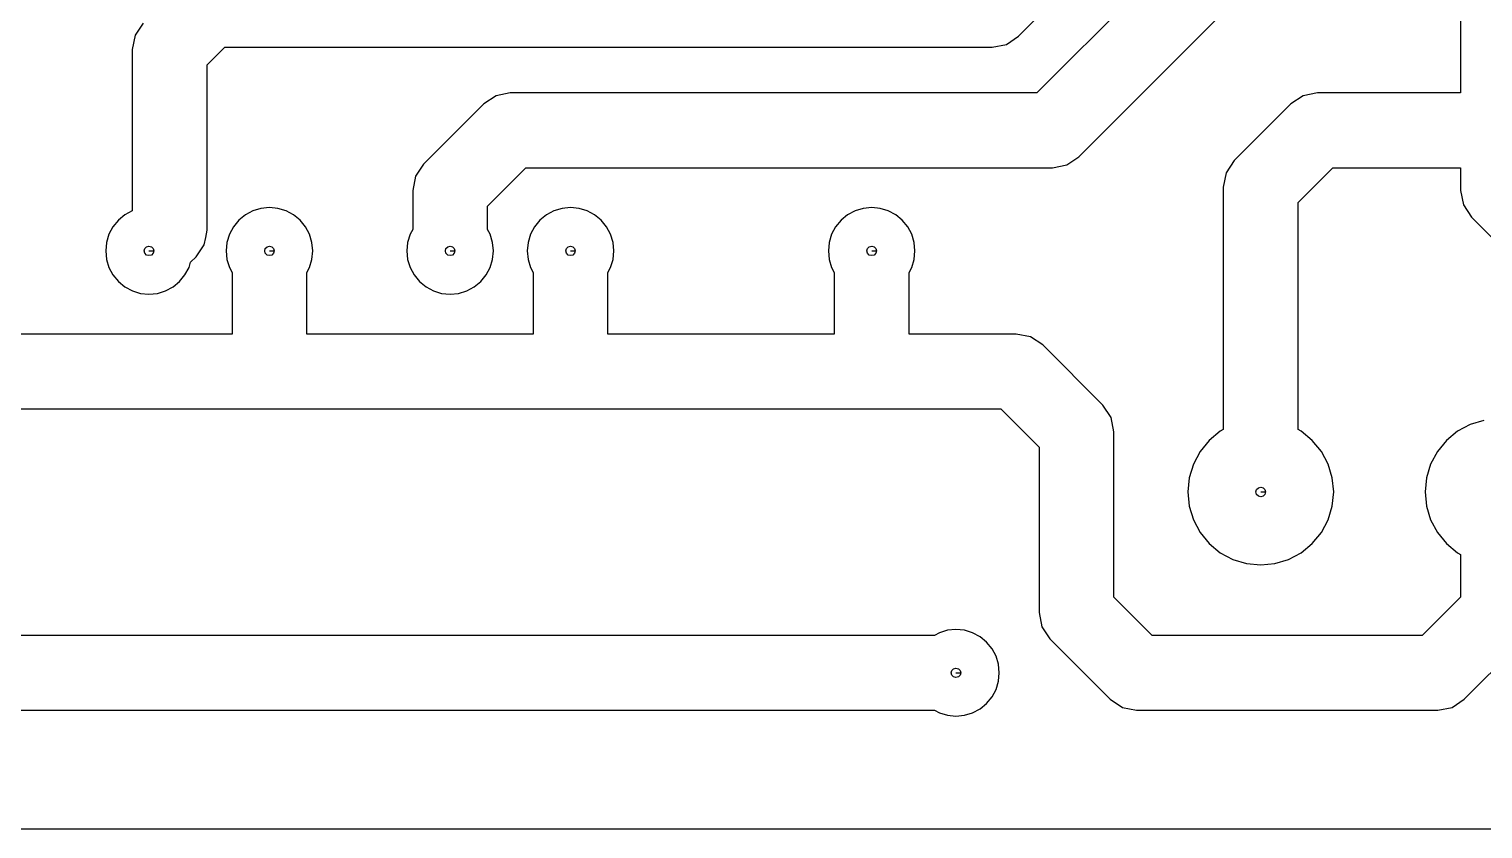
# Model space of a CAD drawing. Extents: x 1.8 to 92.2, y 1.8 to 69.3.
# Drawn here: x 22.36 to 53.02, y 1.79 to 18.64 of the extents above; entities that cross this region are included whole.
import ezdxf

# ---------------------------------------------------------------- set-up
doc = ezdxf.new("R2010")
doc.units = 0
doc.header["$LTSCALE"] = 0.000394
doc.layers.add('PLAN_1', color=7, linetype='CONTINUOUS')

msp = doc.modelspace()

# ---------------------------------------------------------------- linework, layer by layer
at = {"layer": 'PLAN_1', "color": 7}
for p, q in [((43.229855, 18.492115), (45.769852, 21.032114)), ((46.963001, 20.646799), (43.61517, 17.298965)), ((44.499855, 15.952114), (48.309853, 19.762114)), ((52.551003, 19.86768), (52.551003, 17.298965)), ((24.770966, 18.772223), (24.599937, 18.516264)), ((24.599937, 18.516264), (24.539879, 18.214338)), ((42.973896, 18.321089), (43.229855, 18.492115)), ((24.539879, 18.214338), (24.539879, 14.812541)), ((26.117821, 17.888245), (26.489479, 18.261032)), ((26.489479, 18.261032), (42.67197, 18.261032)), ((42.67197, 18.261032), (42.973896, 18.321089)), ((26.117821, 14.404338), (26.117821, 17.888245)), ((32.210045, 17.238909), (31.954086, 17.067883)), ((32.511971, 17.298965), (32.210045, 17.238909)), ((43.61517, 17.298965), (32.511971, 17.298965)), ((49.228043, 17.238909), (48.972084, 17.067883)), ((49.529968, 17.298965), (49.228043, 17.238909)), ((52.551003, 17.298965), (49.529968, 17.298965)), ((31.954086, 17.067883), (30.684086, 15.797883)), ((48.972084, 17.067883), (47.778286, 15.874083)), ((44.243896, 15.781088), (44.499855, 15.952114)), ((30.684086, 15.797883), (30.513058, 15.541924)), ((32.030937, 14.913197), (32.838772, 15.721031)), ((32.838772, 15.721031), (43.941971, 15.721031)), ((43.941971, 15.721031), (44.243896, 15.781088)), ((47.778286, 15.874083), (47.607258, 15.618123)), ((49.125137, 14.989397), (49.85677, 15.721031)), ((49.85677, 15.721031), (52.551003, 15.721031)), ((52.551003, 15.721031), (52.551003, 15.239999)), ((30.513058, 15.541924), (30.453003, 15.239999)), ((47.607258, 15.618123), (47.547203, 15.316198)), ((30.453003, 15.239999), (30.453003, 14.422317)), ((47.547203, 15.316198), (47.547203, 10.204111)), ((52.551003, 15.239999), (52.611057, 14.938074)), ((24.384491, 14.729486), (24.246078, 14.615889)), ((24.539879, 14.812541), (24.384491, 14.729486)), ((26.924492, 14.729486), (26.786079, 14.615889)), ((27.082413, 14.813895), (26.924492, 14.729486)), ((27.253769, 14.865874), (27.082413, 14.813895)), ((27.431969, 14.883426), (27.253769, 14.865874)), ((27.610168, 14.865874), (27.431969, 14.883426)), ((27.781525, 14.813895), (27.610168, 14.865874)), ((27.939438, 14.729486), (27.781525, 14.813895)), ((28.077858, 14.615889), (27.939438, 14.729486)), ((32.030937, 14.422317), (32.030937, 14.913197)), ((33.274498, 14.729486), (33.136082, 14.615889)), ((33.432419, 14.813895), (33.274498, 14.729486)), ((33.603771, 14.865874), (33.432419, 14.813895)), ((33.781971, 14.883426), (33.603771, 14.865874)), ((33.960171, 14.865874), (33.781971, 14.883426)), ((34.131523, 14.813895), (33.960171, 14.865874)), ((34.289444, 14.729486), (34.131523, 14.813895)), ((34.42786, 14.615889), (34.289444, 14.729486)), ((39.624496, 14.729486), (39.48608, 14.615889)), ((39.782417, 14.813895), (39.624496, 14.729486)), ((39.95377, 14.865874), (39.782417, 14.813895)), ((40.131969, 14.883426), (39.95377, 14.865874)), ((40.310169, 14.865874), (40.131969, 14.883426)), ((40.481522, 14.813895), (40.310169, 14.865874)), ((40.639442, 14.729486), (40.481522, 14.813895)), ((40.777859, 14.615889), (40.639442, 14.729486)), ((49.125137, 10.204112), (49.125137, 14.989397)), ((52.611057, 14.938074), (52.782085, 14.682115)), ((24.132484, 14.477471), (24.048073, 14.319551)), ((24.246078, 14.615889), (24.132484, 14.477471)), ((26.672485, 14.477471), (26.588074, 14.319551)), ((26.786079, 14.615889), (26.672485, 14.477471)), ((28.191452, 14.477471), (28.077858, 14.615889)), ((28.275864, 14.319551), (28.191452, 14.477471)), ((30.453003, 14.422317), (30.398075, 14.319551)), ((32.085865, 14.319551), (32.030937, 14.422317)), ((33.022484, 14.477471), (32.938076, 14.319551)), ((33.136082, 14.615889), (33.022484, 14.477471)), ((34.541458, 14.477471), (34.42786, 14.615889)), ((34.625866, 14.319551), (34.541458, 14.477471)), ((39.372482, 14.477471), (39.288074, 14.319551)), ((39.48608, 14.615889), (39.372482, 14.477471)), ((40.891457, 14.477471), (40.777859, 14.615889)), ((40.975864, 14.319551), (40.891457, 14.477471)), ((52.782085, 14.682115), (54.052086, 13.412114)), ((23.996094, 14.148199), (23.978539, 13.969998)), ((24.048073, 14.319551), (23.996094, 14.148199)), ((26.057106, 14.101436), (26.087814, 14.253482)), ((26.087814, 14.253482), (26.117821, 14.404338)), ((26.536095, 14.148199), (26.518539, 13.969998)), ((26.588074, 14.319551), (26.536095, 14.148199)), ((28.327843, 14.148199), (28.275864, 14.319551)), ((28.345398, 13.969998), (28.327843, 14.148199)), ((30.346092, 14.148199), (30.328545, 13.969998)), ((30.398075, 14.319551), (30.346092, 14.148199)), ((32.137848, 14.148199), (32.085865, 14.319551)), ((32.155396, 13.969998), (32.137848, 14.148199)), ((32.886093, 14.148199), (32.868546, 13.969998)), ((32.938076, 14.319551), (32.886093, 14.148199)), ((34.677849, 14.148199), (34.625866, 14.319551)), ((34.695396, 13.969998), (34.677849, 14.148199)), ((39.236092, 14.148199), (39.218544, 13.969998)), ((39.288074, 14.319551), (39.236092, 14.148199)), ((41.027847, 14.148199), (40.975864, 14.319551)), ((41.045395, 13.969998), (41.027847, 14.148199)), ((23.978539, 13.969998), (23.996094, 13.791798)), ((24.791967, 13.969998), (24.805365, 14.019999)), ((24.805365, 13.919998), (24.791967, 13.969998)), ((24.805365, 14.019999), (24.841969, 14.056601)), ((24.841969, 13.883396), (24.805365, 13.919998)), ((24.841969, 14.056601), (24.891968, 14.069999)), ((24.891968, 13.869998), (24.841969, 13.883396)), ((24.891968, 14.069999), (24.941967, 14.056601)), ((24.891968, 13.969998), (24.991968, 13.969998)), ((24.941967, 13.883396), (24.891968, 13.869998)), ((24.941967, 14.056601), (24.978571, 14.019999)), ((24.978571, 13.919998), (24.941967, 13.883396)), ((24.978571, 14.019999), (24.991968, 13.969998)), ((24.991968, 13.969998), (24.978571, 13.919998)), ((25.768875, 13.72928), (25.885101, 13.844828)), ((25.885101, 13.844828), (25.971848, 13.973838)), ((25.971848, 13.973838), (26.057106, 14.101436)), ((26.518539, 13.969998), (26.536095, 13.791798)), ((27.331968, 13.969998), (27.345366, 14.019999)), ((27.345366, 13.919998), (27.331968, 13.969998)), ((27.345366, 14.019999), (27.381969, 14.056601)), ((27.381969, 13.883396), (27.345366, 13.919998)), ((27.381969, 14.056601), (27.431969, 14.069999)), ((27.431969, 13.869998), (27.381969, 13.883396)), ((27.431969, 14.069999), (27.481968, 14.056601)), ((27.431969, 13.969998), (27.531969, 13.969998)), ((27.481968, 13.883396), (27.431969, 13.869998)), ((27.481968, 14.056601), (27.518572, 14.019999)), ((27.518572, 13.919998), (27.481968, 13.883396)), ((27.518572, 14.019999), (27.531969, 13.969998)), ((27.531969, 13.969998), (27.518572, 13.919998)), ((28.327843, 13.791798), (28.345398, 13.969998)), ((30.328545, 13.969998), (30.346092, 13.791798)), ((31.14197, 13.969998), (31.155367, 14.019999)), ((31.155367, 13.919998), (31.14197, 13.969998)), ((31.155367, 14.019999), (31.191971, 14.056601)), ((31.191971, 13.883396), (31.155367, 13.919998)), ((31.191971, 14.056601), (31.24197, 14.069999)), ((31.24197, 13.869998), (31.191971, 13.883396)), ((31.24197, 14.069999), (31.291969, 14.056601)), ((31.24197, 13.969998), (31.34197, 13.969998)), ((31.291969, 13.883396), (31.24197, 13.869998)), ((31.291969, 14.056601), (31.328573, 14.019999)), ((31.328573, 13.919998), (31.291969, 13.883396)), ((31.328573, 14.019999), (31.34197, 13.969998)), ((31.34197, 13.969998), (31.328573, 13.919998)), ((32.137848, 13.791798), (32.155396, 13.969998)), ((32.868546, 13.969998), (32.886093, 13.791798)), ((33.681973, 13.969998), (33.69537, 14.019999)), ((33.69537, 13.919998), (33.681973, 13.969998)), ((33.69537, 14.019999), (33.731972, 14.056601)), ((33.731972, 13.883396), (33.69537, 13.919998)), ((33.731972, 14.056601), (33.781971, 14.069999)), ((33.781971, 13.869998), (33.731972, 13.883396)), ((33.781971, 14.069999), (33.83197, 14.056601)), ((33.781971, 13.969998), (33.881969, 13.969998)), ((33.83197, 13.883396), (33.781971, 13.869998)), ((33.83197, 14.056601), (33.868572, 14.019999)), ((33.868572, 13.919998), (33.83197, 13.883396)), ((33.868572, 14.019999), (33.881969, 13.969998)), ((33.881969, 13.969998), (33.868572, 13.919998)), ((34.677849, 13.791798), (34.695396, 13.969998)), ((39.218544, 13.969998), (39.236092, 13.791798)), ((40.031971, 13.969998), (40.045368, 14.019999)), ((40.045368, 13.919998), (40.031971, 13.969998)), ((40.045368, 14.019999), (40.08197, 14.056601)), ((40.08197, 13.883396), (40.045368, 13.919998)), ((40.08197, 14.056601), (40.131969, 14.069999)), ((40.131969, 13.869998), (40.08197, 13.883396)), ((40.131969, 14.069999), (40.181969, 14.056601)), ((40.131969, 13.969998), (40.231968, 13.969998)), ((40.181969, 13.883396), (40.131969, 13.869998)), ((40.181969, 14.056601), (40.218571, 14.019999)), ((40.218571, 13.919998), (40.181969, 13.883396)), ((40.218571, 14.019999), (40.231968, 13.969998)), ((40.231968, 13.969998), (40.218571, 13.919998)), ((41.027847, 13.791798), (41.045395, 13.969998)), ((23.996094, 13.791798), (24.048073, 13.620445)), ((24.048073, 13.620445), (24.132484, 13.462525)), ((25.651451, 13.462525), (25.735863, 13.620445)), ((25.735863, 13.620445), (25.768875, 13.72928)), ((26.536095, 13.791798), (26.588074, 13.620445)), ((26.588074, 13.620445), (26.642998, 13.517692)), ((26.642998, 13.517692), (26.642998, 12.218966)), ((28.22094, 13.517692), (28.275864, 13.620445)), ((28.22094, 12.218966), (28.22094, 13.517692)), ((28.275864, 13.620445), (28.327843, 13.791798)), ((30.346092, 13.791798), (30.398075, 13.620445)), ((30.398075, 13.620445), (30.482483, 13.462525)), ((32.001457, 13.462525), (32.085865, 13.620445)), ((32.085865, 13.620445), (32.137848, 13.791798)), ((32.886093, 13.791798), (32.938076, 13.620445)), ((32.938076, 13.620445), (32.993004, 13.51768)), ((32.993004, 13.51768), (32.993004, 12.218966)), ((34.570938, 13.51768), (34.625866, 13.620445)), ((34.570938, 12.218966), (34.570938, 13.51768)), ((34.625866, 13.620445), (34.677849, 13.791798)), ((39.236092, 13.791798), (39.288074, 13.620445)), ((39.288074, 13.620445), (39.343002, 13.51768)), ((39.343002, 13.51768), (39.343002, 12.218966)), ((40.920937, 13.51768), (40.975864, 13.620445)), ((40.920937, 12.218966), (40.920937, 13.51768)), ((40.975864, 13.620445), (41.027847, 13.791798)), ((24.132484, 13.462525), (24.246078, 13.324107)), ((24.246078, 13.324107), (24.384499, 13.210511)), ((24.384499, 13.210511), (24.542412, 13.126101)), ((25.241524, 13.126101), (25.399445, 13.210511)), ((25.399445, 13.210511), (25.537857, 13.324108)), ((25.537857, 13.324108), (25.651451, 13.462525)), ((30.482483, 13.462525), (30.596081, 13.324107)), ((30.596081, 13.324107), (30.734497, 13.210511)), ((30.734497, 13.210511), (30.892418, 13.126101)), ((31.591522, 13.126101), (31.749443, 13.210511)), ((31.749443, 13.210511), (31.887859, 13.324108)), ((31.887859, 13.324108), (32.001457, 13.462525)), ((24.542412, 13.126101), (24.713768, 13.074122)), ((24.713768, 13.074122), (24.891968, 13.056571)), ((24.891968, 13.056571), (25.070168, 13.074122)), ((25.070168, 13.074122), (25.241524, 13.126101)), ((30.892418, 13.126101), (31.06377, 13.074122)), ((31.06377, 13.074122), (31.24197, 13.056571)), ((31.24197, 13.056571), (31.42017, 13.074122)), ((31.42017, 13.074122), (31.591522, 13.126101)), ((26.642998, 12.218966), (21.870941, 12.218966)), ((32.993004, 12.218966), (28.22094, 12.218966)), ((36.829971, 12.218966), (34.570938, 12.218966)), ((39.343002, 12.218966), (36.829971, 12.218966)), ((43.17997, 12.218966), (40.920937, 12.218966)), ((43.481895, 12.15891), (43.17997, 12.218966)), ((43.737854, 11.987884), (43.481895, 12.15891)), ((45.007854, 10.717883), (43.737854, 11.987884)), ((21.08197, 10.641032), (27.431969, 10.641032)), ((27.431969, 10.641032), (33.781971, 10.641032)), ((33.781971, 10.641032), (36.829971, 10.641032)), ((36.829971, 10.641032), (40.131969, 10.641032)), ((40.131969, 10.641032), (42.853168, 10.641032)), ((42.853168, 10.641032), (43.661003, 9.833198)), ((45.178883, 10.461924), (45.007854, 10.717883)), ((45.238937, 10.159999), (45.178883, 10.461924)), ((45.238937, 6.676801), (45.238937, 10.159999)), ((47.481556, 10.169022), (47.248451, 9.977718)), ((47.547203, 10.204111), (47.481556, 10.169022)), ((49.190784, 10.169023), (49.125137, 10.204112)), ((49.423889, 9.977718), (49.190784, 10.169023)), ((52.485355, 10.169022), (52.252251, 9.977718)), ((52.751301, 10.311173), (52.485355, 10.169022)), ((53.039867, 10.398709), (52.751301, 10.311173)), ((43.661003, 9.833198), (43.661003, 6.35)), ((47.248451, 9.977718), (47.057148, 9.744615)), ((49.615192, 9.744615), (49.423889, 9.977718)), ((52.252251, 9.977718), (52.060947, 9.744615)), ((47.057148, 9.744615), (46.914997, 9.478669)), ((49.757343, 9.478669), (49.615192, 9.744615)), ((52.060947, 9.744615), (51.918797, 9.478669)), ((46.914997, 9.478669), (46.827461, 9.190101)), ((49.844879, 9.190101), (49.757343, 9.478669)), ((51.918797, 9.478669), (51.831261, 9.190101)), ((46.827461, 9.190101), (46.797901, 8.889999)), ((48.236172, 8.889999), (48.249569, 8.94)), ((48.249569, 8.94), (48.286171, 8.976602)), ((48.286171, 8.976602), (48.33617, 8.99)), ((48.33617, 8.99), (48.386169, 8.976602)), ((48.386169, 8.976602), (48.422771, 8.94)), ((48.422771, 8.94), (48.436169, 8.889999)), ((49.874439, 8.889999), (49.844879, 9.190101)), ((51.831261, 9.190101), (51.801701, 8.889999)), ((46.797901, 8.889999), (46.827461, 8.589898)), ((46.827461, 8.589898), (46.914997, 8.30133)), ((48.249569, 8.839999), (48.236172, 8.889999)), ((48.286171, 8.803397), (48.249569, 8.839999)), ((48.33617, 8.789999), (48.286171, 8.803397)), ((48.33617, 8.889999), (48.436169, 8.889999)), ((48.386169, 8.803397), (48.33617, 8.789999)), ((48.422771, 8.839999), (48.386169, 8.803397)), ((48.436169, 8.889999), (48.422771, 8.839999)), ((49.757343, 8.30133), (49.844879, 8.589898)), ((49.844879, 8.589898), (49.874439, 8.889999)), ((51.801701, 8.889999), (51.831261, 8.589898)), ((51.831261, 8.589898), (51.918797, 8.30133)), ((46.914997, 8.30133), (47.057148, 8.035383)), ((49.615192, 8.035383), (49.757343, 8.30133)), ((51.918797, 8.30133), (52.060947, 8.035383)), ((47.057148, 8.035383), (47.248451, 7.80228)), ((49.423889, 7.80228), (49.615192, 8.035383)), ((52.060947, 8.035383), (52.252251, 7.80228)), ((47.248451, 7.80228), (47.481556, 7.610977)), ((49.190784, 7.610977), (49.423889, 7.80228)), ((52.252251, 7.80228), (52.485355, 7.610977)), ((47.481556, 7.610977), (47.747501, 7.468826)), ((47.747501, 7.468826), (48.036068, 7.381289)), ((48.036068, 7.381289), (48.33617, 7.351732)), ((48.33617, 7.351732), (48.636272, 7.381289)), ((48.636272, 7.381289), (48.924839, 7.468826)), ((48.924839, 7.468826), (49.190784, 7.610977)), ((52.485355, 7.610977), (52.551003, 7.575888)), ((52.551003, 7.575888), (52.551003, 6.676801)), ((46.046772, 5.868967), (45.238937, 6.676801)), ((52.551003, 6.676801), (51.743168, 5.868967)), ((43.661003, 6.35), (43.721058, 6.048075)), ((41.457649, 5.868967), (19.178566, 5.868967)), ((41.560417, 5.923897), (41.457649, 5.868967)), ((41.73177, 5.975876), (41.560417, 5.923897)), ((41.909969, 5.993427), (41.73177, 5.975876)), ((42.088169, 5.975876), (41.909969, 5.993427)), ((42.259521, 5.923897), (42.088169, 5.975876)), ((42.417442, 5.839487), (42.259521, 5.923897)), ((42.555859, 5.725891), (42.417442, 5.839487)), ((43.721058, 6.048075), (43.892086, 5.792116)), ((51.743168, 5.868967), (46.046772, 5.868967)), ((42.669456, 5.587473), (42.555859, 5.725891)), ((42.753864, 5.429554), (42.669456, 5.587473)), ((43.892086, 5.792116), (45.162086, 4.522116)), ((52.627853, 4.522116), (53.897854, 5.792116)), ((42.805847, 5.258201), (42.753864, 5.429554)), ((42.823395, 5.08), (42.805847, 5.258201)), ((41.809971, 5.08), (41.823368, 5.13)), ((41.823368, 5.03), (41.809971, 5.08)), ((41.823368, 5.13), (41.85997, 5.166603)), ((41.85997, 4.993397), (41.823368, 5.03)), ((41.85997, 5.166603), (41.909969, 5.18)), ((41.909969, 4.98), (41.85997, 4.993397)), ((41.909969, 5.18), (41.959969, 5.166603)), ((41.909969, 5.08), (42.009968, 5.08)), ((41.959969, 4.993397), (41.909969, 4.98)), ((41.959969, 5.166603), (41.996571, 5.13)), ((41.996571, 5.03), (41.959969, 4.993397)), ((41.996571, 5.13), (42.009968, 5.08)), ((42.009968, 5.08), (41.996571, 5.03)), ((42.805847, 4.901799), (42.823395, 5.08)), ((42.669456, 4.572527), (42.753864, 4.730446)), ((42.753864, 4.730446), (42.805847, 4.901799)), ((42.259521, 4.236103), (42.417442, 4.320513)), ((42.417442, 4.320513), (42.555859, 4.434109)), ((42.555859, 4.434109), (42.669456, 4.572527)), ((45.162086, 4.522116), (45.418045, 4.351089)), ((45.418045, 4.351089), (45.719971, 4.291033)), ((52.069969, 4.291033), (52.371895, 4.351089)), ((52.371895, 4.351089), (52.627853, 4.522116)), ((18.851852, 4.291033), (41.457649, 4.291033)), ((41.457649, 4.291033), (41.560417, 4.236103)), ((41.560417, 4.236103), (41.73177, 4.184124)), ((41.73177, 4.184124), (41.909969, 4.166573)), ((41.909969, 4.166573), (42.088169, 4.184124)), ((42.088169, 4.184124), (42.259521, 4.236103)), ((45.719971, 4.291033), (52.069969, 4.291033)), ((1.790001, 1.79), (92.189964, 1.79))]:
    msp.add_line(p, q, dxfattribs=at)

doc.saveas('drawing.dxf')
